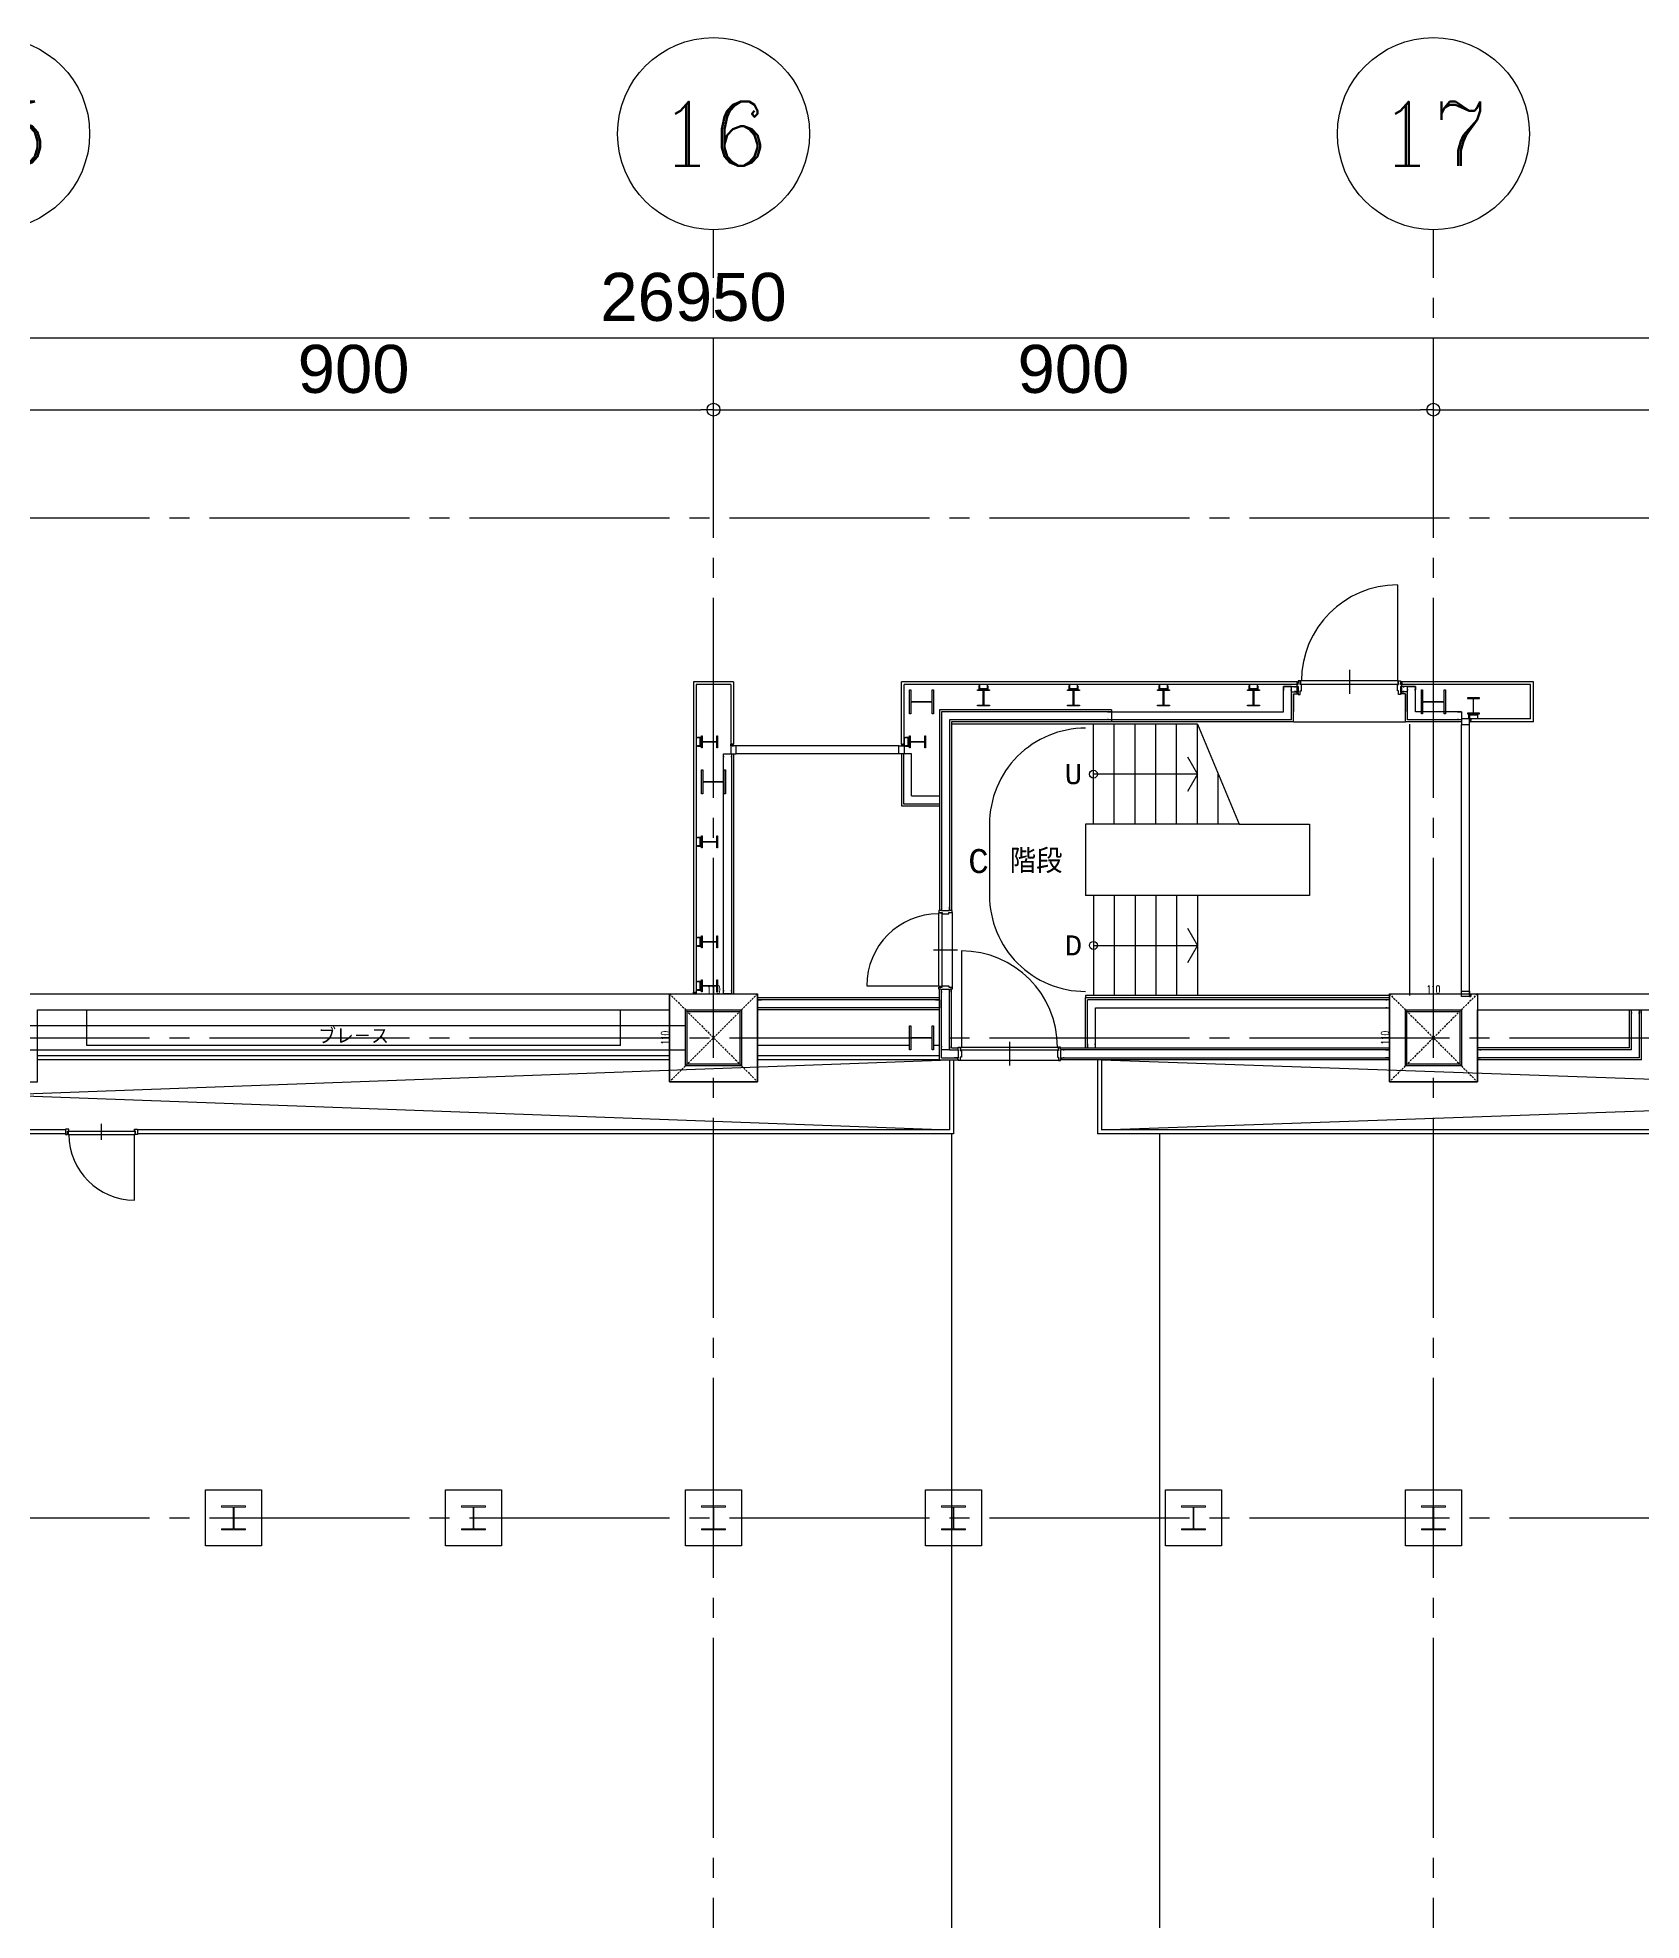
# Model space of a CAD drawing. Header units: millimetres. Extents: x -25195 to 195597, y 6477 to 112111.
# Drawn here: x 12715 to 14720, y 17647 to 20000 of the extents above; entities that cross this region are included whole.
import ezdxf
from ezdxf.enums import TextEntityAlignment as Align

# ---------------------------------------------------------------- set-up
doc = ezdxf.new("R2010")
doc.units = ezdxf.units.MM
doc.header["$LTSCALE"] = 100
doc.linetypes.add('X-N-FAB-L10$0$COL-CEN-LIN', pattern=[3.25, 2.5, -0.25, 0.25, -0.25])
doc.linetypes.add('X-N-FAB-L10$0$HIDDEN', pattern=[0.375, 0.25, -0.125])
for name, color, linetype in [('0-XREF', 7, 'Continuous'), ('X-N-FAB-L10$0$0-MC', 8, 'Continuous'), ('X-N-FAB-L10$0$0-NC', 8, 'Continuous'), ('X-N-FAB-L10$0$08', 8, 'Continuous'), ('X-N-FAB-L10$0$BEAM', 8, 'Continuous'), ('X-N-FAB-L10$0$BLOCK', 8, 'Continuous'), ('X-N-FAB-L10$0$CCL', 8, 'X-N-FAB-L10$0$COL-CEN-LIN'), ('X-N-FAB-L10$0$COL', 8, 'Continuous'), ('X-N-FAB-L10$0$COL-S', 8, 'Continuous')]:
    doc.layers.add(name, color=color, linetype=linetype)
doc.layers.add('X-N-FAB-L10$0$A-BLOCK', color=8, linetype='Continuous', plot=False)
doc.layers.add('X-N-FAB-L10$0$DIM', color=8, linetype='Continuous', plot=False)
doc.layers.add('X-N-FAB-L10$0$STEEL1', color=8, linetype='Continuous', lineweight=0)
doc.styles.add('X-N-FAB-L10$0$ATS', font='monotxt.shx', dxfattribs={"bigfont": 'BIGFONT.shx'})
doc.styles.add('X-N-FAB-L10$0$COL-NUM', font='romanc')
doc.styles.add('X-N-FAB-L10$0$DIM', font='simplex.shx', dxfattribs={"width": 0.67, "bigfont": 'chineset.shx'})
doc.styles.add('X-N-FAB-L10$0$DimStyUse', font='romans.shx', dxfattribs={"width": 0.7})
doc.styles.add('X-N-FAB-L10$0$Gen-Text', font='arial.ttf', dxfattribs={"height": 2.5})
doc.dimstyles.new('X-N-FAB-L10$0$cirl', dxfattribs={"dimtxt": 200, "dimasz": 50, "dimexe": 50, "dimexo": 0, "dimgap": 20, "dimtad": 1, "dimdsep": 46, "dimtxsty": 'X-N-FAB-L10$0$DimStyUse', "dimblk": 'X-N-FAB-L10$0$_Origin', "dimcen": 10, "dimdle": 50, "dimclrt": 2, "dimazin": 0, "dimtfac": 1, "dimtix": 1, "dimtmove": 2, "dimatfit": 3, "dimfxl": 10, "dimtolj": 1, "dimarcsym": 0})
doc.dimstyles.new('X-N-FAB-L10$0$JJP_005_defpoint', dxfattribs={"dimtxt": 20, "dimasz": 0.5, "dimexe": 0.5, "dimexo": 0.5, "dimgap": 0.5, "dimtad": 1, "dimdsep": 46, "dimtxsty": 'X-N-FAB-L10$0$DIM', "dimblk": 'X-N-FAB-L10$0$_None', "dimcen": 10, "dimclrd": 256, "dimclre": 256, "dimclrt": 256, "dimadec": 0, "dimazin": 0, "dimtfac": 1, "dimtix": 1, "dimtmove": 2, "dimatfit": 3, "dimldrblk": 'X-N-FAB-L10$0$_None', "dimfxl": 0.5, "dimtolj": 1, "dimtzin": 0, "dimarcsym": 0})

# ---------------------------------------------------------------- blocks, each defined once
blk = doc.blocks.new('X-N-FAB-L10$0$_Origin')
at = {"color": 0, "linetype": 'ByBlock', "lineweight": -2}
blk.add_line((0, 0), (-1, 0), dxfattribs=at)
blk.add_circle((0, 0), 0.5, dxfattribs=at)
blk = doc.blocks.new('*D128')
at = {"layer": 'DefPoints', "color": 0, "transparency": 16777216}
for p in [(0, 9025), (-26950, 8935), (0, 8935)]:
    blk.add_point(p, dxfattribs=at)
at = {"layer": 'X-N-FAB-L10$0$DIM', "color": 0, "lineweight": -2, "transparency": 16777216}
for p, q in [((-26950, 8935), (-26950, 9045)), ((0, 8935), (0, 9045)), ((-26934, 9025), (-16, 9025))]:
    blk.add_line(p, q, dxfattribs=at)
at = {"layer": 'X-N-FAB-L10$0$DIM', "color": 0, "lineweight": -2, "transparency": 16777216, "xscale": 16, "yscale": 16, "zscale": 16, "rotation": 180}
blk.add_blockref('X-N-FAB-L10$0$_Origin', (-26950, 9025), dxfattribs=at)
at = {"layer": 'X-N-FAB-L10$0$DIM', "color": 0, "lineweight": -2, "transparency": 16777216, "xscale": 16, "yscale": 16, "zscale": 16}
blk.add_blockref('X-N-FAB-L10$0$_Origin', (0, 9025), dxfattribs=at)
at = {"layer": 'X-N-FAB-L10$0$DIM', "color": 2, "transparency": 16777216, "insert": (-13475, 9075.6), "char_height": 2.5, "attachment_point": 5, "style": 'X-N-FAB-L10$0$Gen-Text'}
blk.add_mtext('\\A1;{\\H24x;26950}', dxfattribs=at)
blk = doc.blocks.new('X-N-FAB-L10$0$cn-y')
at = {"layer": 'X-N-FAB-L10$0$0-MC'}
blk.add_circle((-50, 0), 50, dxfattribs=at)
at = {"layer": 'X-N-FAB-L10$0$0-NC', "style": 'X-N-FAB-L10$0$COL-NUM'}
blk.add_attdef('GRID-Y', text='', height=50, dxfattribs=at).set_placement((-50, 0), align=Align.MIDDLE_CENTER)
blk = doc.blocks.new('*D143')
at = {"layer": 'DefPoints', "color": 0, "transparency": 16777216}
for p in [(-13450, 8935), (-14350, 8845), (-13450, 8845)]:
    blk.add_point(p, dxfattribs=at)
at = {"layer": 'X-N-FAB-L10$0$DIM', "color": 0, "lineweight": -2, "transparency": 16777216}
for p, q in [((-14350, 8845), (-14350, 8955)), ((-13450, 8845), (-13450, 8955)), ((-14334, 8935), (-13466, 8935))]:
    blk.add_line(p, q, dxfattribs=at)
at = {"layer": 'X-N-FAB-L10$0$DIM', "color": 0, "lineweight": -2, "transparency": 16777216, "xscale": 16, "yscale": 16, "zscale": 16, "rotation": 180}
blk.add_blockref('X-N-FAB-L10$0$_Origin', (-14350, 8935), dxfattribs=at)
at = {"layer": 'X-N-FAB-L10$0$DIM', "color": 0, "lineweight": -2, "transparency": 16777216, "xscale": 16, "yscale": 16, "zscale": 16}
blk.add_blockref('X-N-FAB-L10$0$_Origin', (-13450, 8935), dxfattribs=at)
at = {"layer": 'X-N-FAB-L10$0$DIM', "color": 2, "transparency": 16777216, "insert": (-13900, 8985.6), "char_height": 2.5, "attachment_point": 5, "style": 'X-N-FAB-L10$0$Gen-Text'}
blk.add_mtext('\\A1;{\\H24x;900}', dxfattribs=at)
blk = doc.blocks.new('*D144')
at = {"layer": 'DefPoints', "color": 0, "transparency": 16777216}
for p in [(-12550, 8935), (-13450, 8845), (-12550, 8845)]:
    blk.add_point(p, dxfattribs=at)
at = {"layer": 'X-N-FAB-L10$0$DIM', "color": 0, "lineweight": -2, "transparency": 16777216}
for p, q in [((-13450, 8845), (-13450, 8955)), ((-12550, 8845), (-12550, 8955)), ((-13434, 8935), (-12566, 8935))]:
    blk.add_line(p, q, dxfattribs=at)
at = {"layer": 'X-N-FAB-L10$0$DIM', "color": 0, "lineweight": -2, "transparency": 16777216, "xscale": 16, "yscale": 16, "zscale": 16, "rotation": 180}
blk.add_blockref('X-N-FAB-L10$0$_Origin', (-13450, 8935), dxfattribs=at)
at = {"layer": 'X-N-FAB-L10$0$DIM', "color": 0, "lineweight": -2, "transparency": 16777216, "xscale": 16, "yscale": 16, "zscale": 16}
blk.add_blockref('X-N-FAB-L10$0$_Origin', (-12550, 8935), dxfattribs=at)
at = {"layer": 'X-N-FAB-L10$0$DIM', "color": 2, "transparency": 16777216, "insert": (-13000, 8985.6), "char_height": 2.5, "attachment_point": 5, "style": 'X-N-FAB-L10$0$Gen-Text'}
blk.add_mtext('\\A1;{\\H24x;900}', dxfattribs=at)
blk = doc.blocks.new('*D145')
at = {"layer": 'DefPoints', "color": 0, "transparency": 16777216}
for p in [(-11650, 8935), (-12550, 8845), (-11650, 8845)]:
    blk.add_point(p, dxfattribs=at)
at = {"layer": 'X-N-FAB-L10$0$DIM', "color": 0, "lineweight": -2, "transparency": 16777216}
for p, q in [((-12550, 8845), (-12550, 8955)), ((-11650, 8845), (-11650, 8955)), ((-12534, 8935), (-11666, 8935))]:
    blk.add_line(p, q, dxfattribs=at)
at = {"layer": 'X-N-FAB-L10$0$DIM', "color": 0, "lineweight": -2, "transparency": 16777216, "xscale": 16, "yscale": 16, "zscale": 16, "rotation": 180}
blk.add_blockref('X-N-FAB-L10$0$_Origin', (-12550, 8935), dxfattribs=at)
at = {"layer": 'X-N-FAB-L10$0$DIM', "color": 0, "lineweight": -2, "transparency": 16777216, "xscale": 16, "yscale": 16, "zscale": 16}
blk.add_blockref('X-N-FAB-L10$0$_Origin', (-11650, 8935), dxfattribs=at)
at = {"layer": 'X-N-FAB-L10$0$DIM', "color": 2, "transparency": 16777216, "insert": (-12100, 8985.6), "char_height": 2.5, "attachment_point": 5, "style": 'X-N-FAB-L10$0$Gen-Text'}
blk.add_mtext('\\A1;{\\H24x;900}', dxfattribs=at)
blk = doc.blocks.new('X-N-FAB-L10$0$A$C08dda4ec')
at = {"layer": 'X-N-FAB-L10$0$COL'}
blk.add_lwpolyline([(0, 70), (70, 70), (70, 0), (0, 0)], close=True, dxfattribs=at)
at = {"layer": 'X-N-FAB-L10$0$STEEL1'}
blk.add_lwpolyline([(20, 50), (50, 50), (50, 48.5), (35.5, 48.5), (35.5, 21.5), (50, 21.5), (50, 20), (20, 20), (20, 21.5), (34.5, 21.5), (34.5, 48.5), (20, 48.5)], close=True, dxfattribs=at)
blk = doc.blocks.new('*D89')
at = {"layer": 'DefPoints', "lineweight": -2, "transparency": 16777216}
blk.add_line((0, 0), (110, 0), dxfattribs=at)
at = {"layer": 'DefPoints', "color": 0, "transparency": 16777216}
for p in [(0, 0), (110, 0), (110, 0)]:
    blk.add_point(p, dxfattribs=at)
at = {"layer": 'DefPoints', "transparency": 16777216, "insert": (55, 5.5), "char_height": 10, "attachment_point": 5, "style": 'X-N-FAB-L10$0$DIM'}
blk.add_mtext('\\A1;110', dxfattribs=at)
blk = doc.blocks.new('X-N-FAB-L10$0$_None')
blk = doc.blocks.new('*D90')
at = {"layer": 'DefPoints', "lineweight": -2, "transparency": 16777216}
blk.add_line((0, 0), (0, -110), dxfattribs=at)
at = {"layer": 'DefPoints', "color": 0, "transparency": 16777216}
for p in [(0, 0), (0, -110), (0, -110)]:
    blk.add_point(p, dxfattribs=at)
at = {"layer": 'DefPoints', "transparency": 16777216, "insert": (-5.5, -55), "char_height": 10, "attachment_point": 5, "rotation": 90, "style": 'X-N-FAB-L10$0$DIM'}
blk.add_mtext('\\A1;110', dxfattribs=at)
blk = doc.blocks.new('X-N-FAB-L10$0$A$C5b9bb6f0')
at = {"layer": 'X-N-FAB-L10$0$08'}
for p, q in [((17084.1, 10480), (17084.1, 10360)), ((16204.1, 10359), (16204.1, 9969)), ((16254.1, 10359), (16204.1, 10359)), ((16207.6, 10355.5), (16207.6, 9969)), ((16250.6, 10355.5), (16207.6, 10355.5)), ((16250.6, 10355.5), (16250.6, 10281)), ((16254.1, 10359), (16254.1, 10281)), ((16958.6, 10359), (16464.1, 10359)), ((16464.1, 10281), (16464.1, 10359)), ((16958.6, 10355.5), (16467.6, 10355.5)), ((16467.6, 10281), (16467.6, 10355.5)), ((16958.6, 10344), (16958.6, 10359)), ((16958.6, 10359), (16958.6, 10355.5)), ((17024.1, 10374), (17024.1, 10344)), ((17254.1, 10359), (17089.6, 10359)), ((17089.6, 10344), (17089.6, 10359)), ((17089.6, 10359), (17089.6, 10355.5)), ((17250.6, 10355.5), (17089.6, 10355.5)), ((17250.6, 10312.5), (17250.6, 10355.5)), ((17254.1, 10309), (17254.1, 10359)), ((16941.6, 10321.5), (16941.6, 10353)), ((16941.6, 10353), (16960.1, 10353)), ((16951.6, 10311.5), (16951.6, 10353)), ((16951.6, 10346.5), (16960.1, 10346.5)), ((16954.1, 10309), (16954.1, 10344)), ((16954.1, 10344), (16958.6, 10344)), ((16954.1, 10344), (16960.1, 10344)), ((16954.1, 10344), (16954.1, 10322)), ((17106.6, 10353), (17088.1, 10353)), ((17096.6, 10346.5), (17088.1, 10346.5)), ((17094.1, 10344), (17088.1, 10344)), ((17094.1, 10344), (17089.6, 10344)), ((17094.1, 10344), (17094.1, 10322)), ((17094.1, 10309), (17094.1, 10344)), ((17096.6, 10311.5), (17096.6, 10353)), ((17106.6, 10321.5), (17106.6, 10353)), ((16511.6, 10324), (16511.6, 10073)), ((16726.6, 10324), (16511.6, 10324)), ((16514.1, 10321.5), (16514.1, 10073)), ((16726.6, 10321.5), (16514.1, 10321.5)), ((16524.1, 10311.5), (16524.1, 10073)), ((16951.6, 10311.5), (16524.1, 10311.5)), ((16526.6, 10309), (16526.6, 10073)), ((16954.1, 10309), (16526.6, 10309)), ((16726.6, 10324), (16726.6, 10309)), ((16726.6, 10321.5), (16941.6, 10321.5)), ((16954.1, 10309), (17094.1, 10309)), ((17164.1, 10309), (17094.1, 10309)), ((17164.1, 10311.5), (17096.6, 10311.5)), ((17164.1, 10321.5), (17106.6, 10321.5)), ((17174.1, 10309), (17174.1, 10312.5)), ((17176.1, 10309), (17176.1, 10312.5)), ((17250.6, 10312.5), (17176.1, 10312.5)), ((17254.1, 10309), (17176.1, 10309)), ((16834.1, 10306), (16526.6, 10306)), ((16704.1, 10181), (16704.1, 10306)), ((16730.1, 10181), (16730.1, 10306)), ((16756.1, 10181), (16756.1, 10306)), ((16782.1, 10181), (16782.1, 10306)), ((16808.1, 10181), (16808.1, 10306)), ((16834.1, 10306), (16886.1, 10181)), ((16834.1, 10181), (16834.1, 10306)), ((17099.1, 10306), (17099.1, 9967)), ((17164.1, 9967.5), (17164.1, 10305.5)), ((17174.1, 9967.5), (17174.1, 10305.5)), ((16241.6, 9969), (16241.6, 10269)), ((16254.1, 10281), (16250.6, 10281)), ((16254.1, 10279), (16250.6, 10279)), ((16251.6, 10269), (16251.6, 9969)), ((16254.1, 10269), (16254.1, 9969)), ((16460.6, 10279), (16257.6, 10279)), ((16460.6, 10269), (16257.6, 10269)), ((16464.1, 10281), (16467.6, 10281)), ((16464.1, 10279), (16467.6, 10279)), ((16464.1, 10269), (16464.1, 10204)), ((16466.6, 10269), (16466.6, 10206.5)), ((16476.6, 10216.5), (16476.6, 10269)), ((16834.1, 10243.5), (16704.1, 10243.5)), ((16860.1, 10181), (16860.1, 10243.5)), ((16476.6, 10216.5), (16511.6, 10216.5)), ((16464.1, 10204), (16511.6, 10204)), ((16466.6, 10206.5), (16511.6, 10206.5)), ((16694.1, 10181), (16694.1, 10092)), ((16886.1, 10181), (16694.1, 10181)), ((16886.1, 10181), (16974.1, 10181)), ((16974.1, 10181), (16974.1, 10092)), ((16844.1, 10092), (16694.1, 10092)), ((16704.1, 10092), (16704.1, 9967)), ((16730.1, 10092), (16730.1, 9967)), ((16756.1, 10092), (16756.1, 9967)), ((16782.1, 10092), (16782.1, 9967)), ((16808.1, 10092), (16808.1, 9967)), ((16834.1, 10092), (16834.1, 9967)), ((16974.1, 10092), (16844.1, 10092)), ((16527.6, 10070.5), (16527.6, 9977.5)), ((16504.1, 10024), (16534.1, 10024)), ((16704.1, 10029.5), (16834.1, 10029.5)), ((16539.1, 10022.5), (16539.1, 9902.5)), ((16420.6, 9979), (16510.6, 9979)), ((14109.1, 9969), (16284.1, 9969)), ((16511.6, 9964), (16284.1, 9964)), ((16511.6, 9961.5), (16284.1, 9961.5)), ((16511.6, 9886.5), (16511.6, 9975)), ((16514.1, 9889), (16514.1, 9975)), ((16524.1, 9899), (16524.1, 9975)), ((16526.6, 9901.5), (16526.6, 9975)), ((17074.1, 9967), (16694.1, 9967)), ((16694.1, 9967), (16694.1, 9964)), ((17074.1, 9964), (16694.1, 9964)), ((16694.1, 9901.5), (16694.1, 9964)), ((17074.1, 9961.5), (16696.6, 9961.5)), ((16696.6, 9901.5), (16696.6, 9961.5)), ((17074.1, 9969), (19249.1, 9969)), ((17174.1, 9969), (17174.1, 9965.5)), ((17176.1, 9969), (17176.1, 9965.5)), ((15384.1, 9949), (16174.1, 9949)), ((16511.6, 9951.5), (16284.1, 9951.5)), ((16511.6, 9949), (16284.1, 9949)), ((16706.6, 9951.5), (17074.1, 9951.5)), ((16706.6, 9901.5), (16706.6, 9951.5)), ((17184.1, 9949), (17974.1, 9949)), ((17374.1, 9901.5), (17374.1, 9949)), ((17376.6, 9899), (17376.6, 9949)), ((17386.6, 9889), (17386.6, 9949)), ((17389.1, 9886.5), (17389.1, 9949)), ((16599.1, 9909), (16599.1, 9879.4)), ((14144.1, 9799), (16524.1, 9886.5)), ((14144.1, 9886.5), (16524.1, 9799)), ((16174.1, 9891.5), (15384.1, 9891.5)), ((16174.1, 9886.5), (15384.1, 9886.5)), ((16112.6, 9904.5), (15445.6, 9904.5)), ((16474.1, 9904.5), (16284.1, 9904.5)), ((16511.6, 9891.5), (16284.1, 9891.5)), ((16511.6, 9886.5), (16284.1, 9886.5)), ((16511.6, 9904.5), (16504.1, 9904.5)), ((16511.6, 9886.5), (16534.1, 9886.5)), ((16514.1, 9889), (16535.1, 9889)), ((16524.1, 9899), (16535.1, 9899)), ((16524.1, 9886.5), (16524.1, 9799)), ((16526.6, 9901.5), (16535.1, 9901.5)), ((16529.1, 9886.5), (16529.1, 9794)), ((16660.6, 9885.5), (16537.6, 9885.5)), ((16663.1, 9901.5), (17074.1, 9901.5)), ((17074.1, 9899), (16663.1, 9899)), ((16663.1, 9889), (17074.1, 9889)), ((17074.1, 9886.5), (16664.1, 9886.5)), ((16709.1, 9886.5), (16709.1, 9794)), ((16714.1, 9799), (19214.1, 9886.5)), ((16714.1, 9886.5), (19214.1, 9799)), ((16714.1, 9886.5), (16714.1, 9799)), ((17374.1, 9901.5), (17184.1, 9901.5)), ((17376.6, 9899), (17184.1, 9899)), ((17386.6, 9889), (17184.1, 9889)), ((17389.1, 9886.5), (17184.1, 9886.5)), ((15419.1, 9799), (14144.1, 9799)), ((15419.1, 9794), (14144.1, 9794)), ((15464.1, 9786.5), (15464.1, 9806.5)), ((15505, 9711.2), (15505, 9793)), ((16524.1, 9799), (15509.1, 9799)), ((16529.1, 9794), (15509.1, 9794)), ((16526.6, 9794), (16526.6, 8059)), ((17849.1, 9794), (16709.1, 9794)), ((17849.1, 9799), (16714.1, 9799)), ((16786.6, 9794), (16786.6, 8059))]:
    blk.add_line(p, q, dxfattribs=at)
for points in [[(16561, 10354), (16561, 10349), (16566, 10349), (16566, 10349.6), (16561.6, 10349.6), (16561.6, 10354)], [(16561.6, 10350.5), (16571.6, 10350.5), (16571.6, 10355.5), (16561.6, 10355.5)], [(16572.2, 10354), (16572.2, 10349), (16567.2, 10349), (16567.2, 10349.6), (16571.6, 10349.6), (16571.6, 10354)], [(16673.5, 10354), (16673.5, 10349), (16678.5, 10349), (16678.5, 10349.6), (16674.1, 10349.6), (16674.1, 10354)], [(16674.1, 10350.5), (16684.1, 10350.5), (16684.1, 10355.5), (16674.1, 10355.5)], [(16684.7, 10354), (16684.7, 10349), (16679.7, 10349), (16679.7, 10349.6), (16684.1, 10349.6), (16684.1, 10354)], [(16786, 10354), (16786, 10349), (16791, 10349), (16791, 10349.6), (16786.6, 10349.6), (16786.6, 10354)], [(16786.6, 10350.5), (16796.6, 10350.5), (16796.6, 10355.5), (16786.6, 10355.5)], [(16797.2, 10354), (16797.2, 10349), (16792.2, 10349), (16792.2, 10349.6), (16796.6, 10349.6), (16796.6, 10354)], [(16898.5, 10354), (16898.5, 10349), (16903.5, 10349), (16903.5, 10349.6), (16899.1, 10349.6), (16899.1, 10354)], [(16899.1, 10350.5), (16909.1, 10350.5), (16909.1, 10355.5), (16899.1, 10355.5)], [(16909.7, 10354), (16909.7, 10349), (16904.7, 10349), (16904.7, 10349.6), (16909.1, 10349.6), (16909.1, 10354)], [(17085.1, 10360), (16963.1, 10360), (16963.1, 10356), (17085.1, 10356)], [(16504.1, 10349), (16504.1, 10319), (16502.6, 10319), (16502.6, 10333.5), (16475.6, 10333.5), (16475.6, 10319), (16474.1, 10319), (16474.1, 10349), (16475.6, 10349), (16475.6, 10334.5), (16502.6, 10334.5), (16502.6, 10349)], [(16559.1, 10349), (16574.1, 10349), (16574.1, 10348.1), (16566.9, 10348.1), (16566.9, 10329.9), (16574.1, 10329.9), (16574.1, 10329), (16559.1, 10329), (16559.1, 10329.9), (16566.3, 10329.9), (16566.3, 10348.1), (16559.1, 10348.1)], [(16671.6, 10349), (16686.6, 10349), (16686.6, 10348.1), (16679.4, 10348.1), (16679.4, 10329.9), (16686.6, 10329.9), (16686.6, 10329), (16671.6, 10329), (16671.6, 10329.9), (16678.8, 10329.9), (16678.8, 10348.1), (16671.6, 10348.1)], [(16784.1, 10349), (16799.1, 10349), (16799.1, 10348.1), (16791.9, 10348.1), (16791.9, 10329.9), (16799.1, 10329.9), (16799.1, 10329), (16784.1, 10329), (16784.1, 10329.9), (16791.3, 10329.9), (16791.3, 10348.1), (16784.1, 10348.1)], [(16896.6, 10349), (16911.6, 10349), (16911.6, 10348.1), (16904.4, 10348.1), (16904.4, 10329.9), (16911.6, 10329.9), (16911.6, 10329), (16896.6, 10329), (16896.6, 10329.9), (16903.8, 10329.9), (16903.8, 10348.1), (16896.6, 10348.1)], [(17144.1, 10349), (17144.1, 10319), (17142.6, 10319), (17142.6, 10333.5), (17115.6, 10333.5), (17115.6, 10319), (17114.1, 10319), (17114.1, 10349), (17115.6, 10349), (17115.6, 10334.5), (17142.6, 10334.5), (17142.6, 10349)], [(17171.6, 10319), (17186.6, 10319), (17186.6, 10319.9), (17179.4, 10319.9), (17179.4, 10338.1), (17186.6, 10338.1), (17186.6, 10339), (17171.6, 10339), (17171.6, 10338.1), (17178.8, 10338.1), (17178.8, 10319.9), (17171.6, 10319.9)], [(17164.1, 10305.5), (17174.1, 10305.5), (17174.1, 10312.5), (17164.1, 10312.5)], [(17173.5, 10314), (17173.5, 10319), (17178.5, 10319), (17178.5, 10318.4), (17174.1, 10318.4), (17174.1, 10314)], [(17174.1, 10317.5), (17184.1, 10317.5), (17184.1, 10312.5), (17174.1, 10312.5)], [(17184.7, 10314), (17184.7, 10319), (17179.7, 10319), (17179.7, 10318.4), (17184.1, 10318.4), (17184.1, 10314)], [(16212.6, 10279), (16212.6, 10289), (16207.6, 10289), (16207.6, 10279)], [(16209.1, 10289.6), (16214.1, 10289.6), (16214.1, 10284.6), (16213.5, 10284.6), (16213.5, 10289), (16209.1, 10289)], [(16209.1, 10278.4), (16214.1, 10278.4), (16214.1, 10283.4), (16213.5, 10283.4), (16213.5, 10279), (16209.1, 10279)], [(16214.1, 10276.5), (16214.1, 10291.5), (16215, 10291.5), (16215, 10284.3), (16233.2, 10284.3), (16233.2, 10291.5), (16234.1, 10291.5), (16234.1, 10276.5), (16233.2, 10276.5), (16233.2, 10283.7), (16215, 10283.7), (16215, 10276.5)], [(16472.6, 10279), (16472.6, 10289), (16467.6, 10289), (16467.6, 10279)], [(16469.1, 10289.6), (16474.1, 10289.6), (16474.1, 10284.6), (16473.5, 10284.6), (16473.5, 10289), (16469.1, 10289)], [(16469.1, 10278.4), (16474.1, 10278.4), (16474.1, 10283.4), (16473.5, 10283.4), (16473.5, 10279), (16469.1, 10279)], [(16474.1, 10276.5), (16474.1, 10291.5), (16475, 10291.5), (16475, 10284.3), (16493.2, 10284.3), (16493.2, 10291.5), (16494.1, 10291.5), (16494.1, 10276.5), (16493.2, 10276.5), (16493.2, 10283.7), (16475, 10283.7), (16475, 10276.5)], [(16257.6, 10269), (16257.6, 10279), (16250.6, 10279), (16250.6, 10269)], [(16460.6, 10269), (16460.6, 10279), (16467.6, 10279), (16467.6, 10269)], [(16244.1, 10249), (16244.1, 10219), (16242.6, 10219), (16242.6, 10233.5), (16215.6, 10233.5), (16215.6, 10219), (16214.1, 10219), (16214.1, 10249), (16215.6, 10249), (16215.6, 10234.5), (16242.6, 10234.5), (16242.6, 10249)], [(16214.1, 10151.5), (16214.1, 10166.5), (16215, 10166.5), (16215, 10159.3), (16233.2, 10159.3), (16233.2, 10166.5), (16234.1, 10166.5), (16234.1, 10151.5), (16233.2, 10151.5), (16233.2, 10158.7), (16215, 10158.7), (16215, 10151.5)], [(16212.6, 10154), (16212.6, 10164), (16207.6, 10164), (16207.6, 10154)], [(16209.1, 10164.6), (16214.1, 10164.6), (16214.1, 10159.6), (16213.5, 10159.6), (16213.5, 10164), (16209.1, 10164)], [(16209.1, 10153.4), (16214.1, 10153.4), (16214.1, 10158.4), (16213.5, 10158.4), (16213.5, 10154), (16209.1, 10154)], [(16510.6, 9978), (16510.6, 10070), (16514.6, 10070), (16514.6, 9978)], [(16212.6, 10029), (16212.6, 10039), (16207.6, 10039), (16207.6, 10029)], [(16209.1, 10039.6), (16214.1, 10039.6), (16214.1, 10034.6), (16213.5, 10034.6), (16213.5, 10039), (16209.1, 10039)], [(16209.1, 10028.4), (16214.1, 10028.4), (16214.1, 10033.4), (16213.5, 10033.4), (16213.5, 10029), (16209.1, 10029)], [(16214.1, 10026.5), (16214.1, 10041.5), (16215, 10041.5), (16215, 10034.3), (16233.2, 10034.3), (16233.2, 10041.5), (16234.1, 10041.5), (16234.1, 10026.5), (16233.2, 10026.5), (16233.2, 10033.7), (16215, 10033.7), (16215, 10026.5)], [(16212.6, 9974), (16212.6, 9984), (16207.6, 9984), (16207.6, 9974)], [(16209.1, 9984.6), (16214.1, 9984.6), (16214.1, 9979.6), (16213.5, 9979.6), (16213.5, 9984), (16209.1, 9984)], [(16209.1, 9973.4), (16214.1, 9973.4), (16214.1, 9978.4), (16213.5, 9978.4), (16213.5, 9974), (16209.1, 9974)], [(16214.1, 9971.5), (16214.1, 9986.5), (16215, 9986.5), (16215, 9979.3), (16233.2, 9979.3), (16233.2, 9986.5), (16234.1, 9986.5), (16234.1, 9971.5), (16233.2, 9971.5), (16233.2, 9978.7), (16215, 9978.7), (16215, 9971.5)], [(16204.1, 9969), (16204.1, 9971), (16207.6, 9971), (16207.6, 9969)], [(17164.1, 9972.5), (17174.1, 9972.5), (17174.1, 9965.5), (17164.1, 9965.5)], [(16194.1, 9879), (16194.1, 9949), (16264.1, 9949), (16264.1, 9879)], [(16196.1, 9881), (16196.1, 9947), (16262.1, 9947), (16262.1, 9881)], [(17094.1, 9879), (17094.1, 9949), (17164.1, 9949), (17164.1, 9879)], [(17096.1, 9881), (17096.1, 9947), (17162.1, 9947), (17162.1, 9881)], [(15364.1, 9899), (16194.1, 9899), (16194.1, 9929), (15364.1, 9929)], [(16504.1, 9929), (16504.1, 9899), (16502.6, 9899), (16502.6, 9913.5), (16475.6, 9913.5), (16475.6, 9899), (16474.1, 9899), (16474.1, 9929), (16475.6, 9929), (16475.6, 9914.5), (16502.6, 9914.5), (16502.6, 9929)], [(16538.1, 9902.5), (16660.1, 9902.5), (16660.1, 9898.5), (16538.1, 9898.5)], [(15423.2, 9797.5), (15423.2, 9800), (15419.1, 9800), (15419.1, 9793), (15421.6, 9793), (15421.6, 9797.5)], [(15422.1, 9793), (15506.1, 9793), (15506.1, 9797), (15422.1, 9797)], [(15505, 9797.5), (15505, 9800), (15509.1, 9800), (15509.1, 9793), (15506.6, 9793), (15506.6, 9797.5)]]:
    blk.add_lwpolyline(points, close=True, dxfattribs=at)
for points in [[(16960.1, 10359), (16960.1, 10357.5), (16958.6, 10357.5), (16958.6, 10359, 0.433794)], [(17088.1, 10359), (17088.1, 10357.5), (17089.6, 10357.5), (17089.6, 10359, -0.433794)], [(17176.1, 10309), (17176.1, 10310.5), (17174.1, 10310.5), (17174.1, 10309, -0.294457)], [(16254.1, 10281), (16252.6, 10281), (16252.6, 10279), (16254.1, 10279, -0.294457)], [(16464.1, 10281), (16465.6, 10281), (16465.6, 10279), (16464.1, 10279, 0.294457)], [(17176.1, 9969), (17176.1, 9967.5), (17174.1, 9967.5), (17174.1, 9969, 0.294457)], [(16535.1, 9886.5), (16535.1, 9887.8), (16534.1, 9887.8), (16534.1, 9886.5, -0.780046)], [(16663.1, 9886.5), (16663.1, 9887.8), (16664.1, 9887.8), (16664.1, 9886.5, 0.780046)]]:
    blk.add_lwpolyline(points, format="xyb", close=True, dxfattribs=at)
for points in [[(16960.1, 10357.5), (16958.6, 10355.5), (16960.1, 10355.5), (16960.1, 10357.5), (16958.6, 10357.5), (16958.6, 10355.5)], [(16960.1, 10345.5), (16960.1, 10343), (16962.6, 10343), (16962.6, 10347.5), (16964.1, 10347.5), (16964.1, 10355.5), (16962.6, 10355.5), (16962.6, 10360), (16960.1, 10360), (16960.1, 10357.5)], [(17088.1, 10345.5), (17088.1, 10343), (17085.6, 10343), (17085.6, 10347.5), (17084.1, 10347.5), (17084.1, 10355.5), (17085.6, 10355.5), (17085.6, 10360), (17088.1, 10360), (17088.1, 10357.5)], [(17088.1, 10357.5), (17089.6, 10355.5), (17088.1, 10355.5), (17088.1, 10357.5), (17089.6, 10357.5), (17089.6, 10355.5)], [(16950.6, 10349), (16951.6, 10349), (16951.6, 10353), (16941.6, 10353), (16941.6, 10349), (16942.6, 10349)], [(16956.1, 10352), (16956.1, 10353), (16960.1, 10353), (16960.1, 10346.5), (16956.1, 10346.5), (16956.1, 10347.5)], [(17092.1, 10352), (17092.1, 10353), (17088.1, 10353), (17088.1, 10346.5), (17092.1, 10346.5), (17092.1, 10347.5)], [(17097.6, 10349), (17096.6, 10349), (17096.6, 10353), (17106.6, 10353), (17106.6, 10349), (17105.6, 10349)], [(16722.6, 10320.5), (16722.6, 10321.5), (16726.6, 10321.5), (16726.6, 10311.5), (16722.6, 10311.5), (16722.6, 10312.5)], [(17160.1, 10320.5), (17160.1, 10321.5), (17164.1, 10321.5), (17164.1, 10311.5), (17160.1, 10311.5), (17160.1, 10312.5)], [(17176.1, 10310.5), (17174.1, 10312.5), (17176.1, 10312.5), (17176.1, 10310.5), (17174.1, 10310.5), (17174.1, 10312.5)], [(16242.6, 10265), (16241.6, 10265), (16241.6, 10269), (16251.6, 10269), (16251.6, 10265), (16250.6, 10265)], [(16252.6, 10281), (16250.6, 10279), (16250.6, 10281), (16252.6, 10281), (16252.6, 10279), (16250.6, 10279)], [(16465.6, 10281), (16467.6, 10279), (16467.6, 10281), (16465.6, 10281), (16465.6, 10279), (16467.6, 10279)], [(16475.6, 10265), (16476.6, 10265), (16476.6, 10269), (16466.6, 10269), (16466.6, 10265), (16467.6, 10265)], [(16821.6, 10265.2), (16834.1, 10243.5), (16821.6, 10221.9)], [(16513.1, 10073), (16510.6, 10073), (16510.6, 10070.5), (16515.1, 10070.5), (16515.1, 10069), (16523.1, 10069), (16523.1, 10070.5), (16527.6, 10070.5), (16527.6, 10073), (16525.1, 10073)], [(16515.1, 10077), (16514.1, 10077), (16514.1, 10073), (16524.1, 10073), (16524.1, 10077), (16523.1, 10077)], [(16821.6, 10051.2), (16834.1, 10029.5), (16821.6, 10007.9)], [(16513.1, 9975), (16510.6, 9975), (16510.6, 9977.5), (16515.1, 9977.5), (16515.1, 9979), (16523.1, 9979), (16523.1, 9977.5), (16527.6, 9977.5), (16527.6, 9975), (16525.1, 9975)], [(16174.1, 9949), (16174.1, 9859), (16284.1, 9859), (16284.1, 9969)], [(16250.6, 9973), (16251.6, 9973), (16251.6, 9969), (16241.6, 9969), (16241.6, 9973), (16242.6, 9973)], [(16288.1, 9952.5), (16288.1, 9951.5), (16284.1, 9951.5), (16284.1, 9961.5), (16288.1, 9961.5), (16288.1, 9960.5)], [(16507.6, 9960.5), (16507.6, 9961.5), (16511.6, 9961.5), (16511.6, 9951.5), (16507.6, 9951.5), (16507.6, 9952.5)], [(16515.1, 9971), (16514.1, 9971), (16514.1, 9975), (16524.1, 9975), (16524.1, 9971), (16523.1, 9971)], [(17070.1, 9952.5), (17070.1, 9951.5), (17074.1, 9951.5), (17074.1, 9961.5), (17070.1, 9961.5), (17070.1, 9960.5)], [(17074.1, 9969), (17074.1, 9859), (17184.1, 9859), (17184.1, 9949)], [(17176.1, 9967.5), (17174.1, 9965.5), (17176.1, 9965.5), (17176.1, 9967.5), (17174.1, 9967.5), (17174.1, 9965.5)], [(15274.1, 9949), (15274.1, 9859), (15384.1, 9859), (15384.1, 9949)], [(15445.6, 9904.5), (15445.6, 9949)], [(16112.6, 9904.5), (16112.6, 9949)], [(17377.6, 9945), (17376.6, 9945), (17376.6, 9949), (17386.6, 9949), (17386.6, 9945), (17385.6, 9945)], [(16523.1, 9903), (16524.1, 9903), (16524.1, 9899), (16514.1, 9899), (16514.1, 9903), (16515.1, 9903)], [(16531.1, 9898), (16531.1, 9899), (16535.1, 9899), (16535.1, 9889), (16531.1, 9889), (16531.1, 9890)], [(16535.1, 9900), (16535.1, 9902.5), (16537.6, 9902.5), (16537.6, 9898), (16539.1, 9898), (16539.1, 9890), (16537.6, 9890), (16537.6, 9885.5), (16535.1, 9885.5), (16535.1, 9888)], [(16663.1, 9900), (16663.1, 9902.5), (16660.6, 9902.5), (16660.6, 9898), (16659.1, 9898), (16659.1, 9890), (16660.6, 9890), (16660.6, 9885.5), (16663.1, 9885.5), (16663.1, 9888)], [(16667.1, 9898), (16667.1, 9899), (16663.1, 9899), (16663.1, 9889), (16667.1, 9889), (16667.1, 9890)], [(16697.6, 9905.5), (16696.6, 9905.5), (16696.6, 9901.5), (16706.6, 9901.5), (16706.6, 9905.5), (16705.6, 9905.5)], [(17070.1, 9898), (17070.1, 9899), (17074.1, 9899), (17074.1, 9889), (17070.1, 9889), (17070.1, 9890)], [(17188.1, 9898), (17188.1, 9899), (17184.1, 9899), (17184.1, 9889), (17188.1, 9889), (17188.1, 9890)]]:
    blk.add_lwpolyline(points, dxfattribs=at)
blk.add_lwpolyline([(16694.1, 10301, 0.414214), (16574.1, 10181), (16574.1, 10092, 0.414214), (16694.1, 9972)], format="xyb", dxfattribs=at)
for centre in [(16704.1, 10243.5), (16704.1, 10029.5)]:
    blk.add_circle(centre, 5, dxfattribs=at)
for centre, radius, start, end in [((17084.1, 10360), 120, 90, 180), ((16510.6, 9979), 90, 90, 180), ((16539.1, 9902.5), 120, 0, 90), ((15505, 9793), 81.8, 180, 270)]:
    blk.add_arc(centre, radius, start, end, dxfattribs=at)
at = {"layer": 'X-N-FAB-L10$0$08', "style": 'X-N-FAB-L10$0$ATS'}
for s, height, p in [('U', 25, (16679.1, 10243.5)), ('C 階段', 30, (16606.4, 10134.9)), ('D', 25, (16679.1, 10029.5)), ('ブレ－ス', 20, (15779.1, 9916))]:
    blk.add_text(s, height=height, dxfattribs=at).set_placement(p, align=Align.MIDDLE_CENTER)
blk = doc.blocks.new('*U88')
at = {"layer": 'DefPoints', "linetype": 'X-N-FAB-L10$0$HIDDEN', "ltscale": 0.1}
for p, q in [((110, 0), (0, -110)), ((0, 0), (110, -110))]:
    blk.add_line(p, q, dxfattribs=at)
at = {"layer": 'X-N-FAB-L10$0$COL', "ltscale": 0.1}
blk.add_lwpolyline([(0, 0), (110, 0), (110, -110), (0, -110)], close=True, dxfattribs=at)
at = {"layer": 'DefPoints'}
dim = blk.add_linear_dim(base=(0, -110), p1=(0, 0), p2=(0, -110), angle=90, dimstyle='X-N-FAB-L10$0$JJP_005_defpoint', override={"dimtxt": 10}, dxfattribs=at)
dim.commit()
dim.dimension.update_dxf_attribs({"geometry": '*D90', "text_midpoint": (-5.5, -55)})
dim = blk.add_linear_dim(base=(110, 0), p1=(0, 0), p2=(110, 0), dimstyle='X-N-FAB-L10$0$JJP_005_defpoint', override={"dimtxt": 10}, dxfattribs=at)
dim.commit()
dim.dimension.update_dxf_attribs({"geometry": '*D89', "text_midpoint": (55, 5.5)})
blk = doc.blocks.new('X-N-FAB-L10$0$A$C467ba2ca')
at = {"layer": 'X-N-FAB-L10$0$CCL'}
for p, q in [((-13450, 0), (-13450, 9160)), ((-12550, 0), (-12550, 9160)), ((-27730, 8800), (360, 8800)), ((-27730, 8150), (360, 8150)), ((-27730, 7550), (360, 7550))]:
    blk.add_line(p, q, dxfattribs=at)
at = {"layer": 'X-N-FAB-L10$0$COL-S'}
for points in [[(-13485, 8185), (-13415, 8185), (-13415, 8115), (-13485, 8115)], [(-12585, 8185), (-12515, 8185), (-12515, 8115), (-12585, 8115)]]:
    blk.add_lwpolyline(points, close=True, dxfattribs=at)
at = {"layer": 'X-N-FAB-L10$0$A-BLOCK'}
ref = blk.add_blockref('X-N-FAB-L10$0$cn-y', (-14230, 9280), dxfattribs=dict(at, xscale=2.399999999999997, yscale=2.399999999999997, zscale=2.399999999999997))
ref.add_attrib('GRID-Y', '15', dxfattribs={"layer": 'X-N-FAB-L10$0$0-NC', "height": 80, "style": 'X-N-FAB-L10$0$COL-NUM'}).set_placement((-14350, 9280), align=Align.MIDDLE_CENTER)
ref = blk.add_blockref('X-N-FAB-L10$0$cn-y', (-13330, 9280), dxfattribs=dict(at, xscale=2.399999999999997, yscale=2.399999999999997, zscale=2.399999999999997))
ref.add_attrib('GRID-Y', '16', dxfattribs={"layer": 'X-N-FAB-L10$0$0-NC', "height": 80, "style": 'X-N-FAB-L10$0$COL-NUM'}).set_placement((-13450, 9280), align=Align.MIDDLE_CENTER)
ref = blk.add_blockref('X-N-FAB-L10$0$cn-y', (-12430, 9280), dxfattribs=dict(at, xscale=2.399999999999997, yscale=2.399999999999997, zscale=2.399999999999997))
ref.add_attrib('GRID-Y', '17', dxfattribs={"layer": 'X-N-FAB-L10$0$0-NC', "height": 80, "style": 'X-N-FAB-L10$0$COL-NUM'}).set_placement((-12550, 9280), align=Align.MIDDLE_CENTER)
at = {"layer": 'X-N-FAB-L10$0$BEAM'}
for p in [(-13505, 8205), (-12605, 8205)]:
    blk.add_blockref('*U88', p, dxfattribs=at)
at = {"layer": 'X-N-FAB-L10$0$COL'}
for p in [(-14085, 7515), (-13785, 7515), (-13485, 7515), (-13185, 7515), (-12885, 7515), (-12585, 7515)]:
    blk.add_blockref('X-N-FAB-L10$0$A$C08dda4ec', p, dxfattribs=at)
at = {"layer": 'X-N-FAB-L10$0$DIM'}
for base, p1, p2, picture, middle in [((0, 9025), (-26950, 8935), (0, 8935), '*D128', (-13475, 9075.634)), ((-13450, 8935), (-14350, 8845), (-13450, 8845), '*D143', (-13900, 8985.634)), ((-12550, 8935), (-13450, 8845), (-12550, 8845), '*D144', (-13000, 8985.634)), ((-11650, 8935), (-12550, 8845), (-11650, 8845), '*D145', (-12100, 8985.634))]:
    dim = blk.add_linear_dim(base=base, p1=p1, p2=p2, text='{\\H24x;<>}', dimstyle='X-N-FAB-L10$0$cirl', override={"dimtxt": 60, "dimasz": 16, "dimexe": 20, "dimgap": 20, "dimtxsty": 'X-N-FAB-L10$0$Gen-Text'}, dxfattribs=at)
    dim.commit()
    dim.dimension.update_dxf_attribs({"geometry": picture, "text_midpoint": middle})
blk = doc.blocks.new('X-N-FAB-L10')
at = {"layer": 'X-N-FAB-L10$0$COL-S'}
for points in [[(13525, 18785), (13595, 18785), (13595, 18715), (13525, 18715)], [(14425, 18785), (14495, 18785), (14495, 18715), (14425, 18715)]]:
    blk.add_lwpolyline(points, close=True, dxfattribs=at)
blk.add_blockref('X-N-FAB-L10$0$A$C5b9bb6f0', (-2669.1, 8836))
at = {"layer": 'X-N-FAB-L10$0$BEAM'}
for p in [(13505, 18805), (14405, 18805)]:
    blk.add_blockref('*U88', p, dxfattribs=at)
at = {"layer": 'X-N-FAB-L10$0$BLOCK'}
blk.add_blockref('X-N-FAB-L10$0$A$C467ba2ca', (27010, 10600), dxfattribs=at)
at = {"layer": 'X-N-FAB-L10$0$COL'}
for p in [(12925, 18115), (13225, 18115), (13525, 18115), (13825, 18115), (14125, 18115), (14425, 18115)]:
    blk.add_blockref('X-N-FAB-L10$0$A$C08dda4ec', p, dxfattribs=at)

msp = doc.modelspace()

# ---------------------------------------------------------------- block references
at = {"layer": '0-XREF'}
msp.add_blockref('X-N-FAB-L10', (0, 0), dxfattribs=at)

doc.saveas('drawing.dxf')
